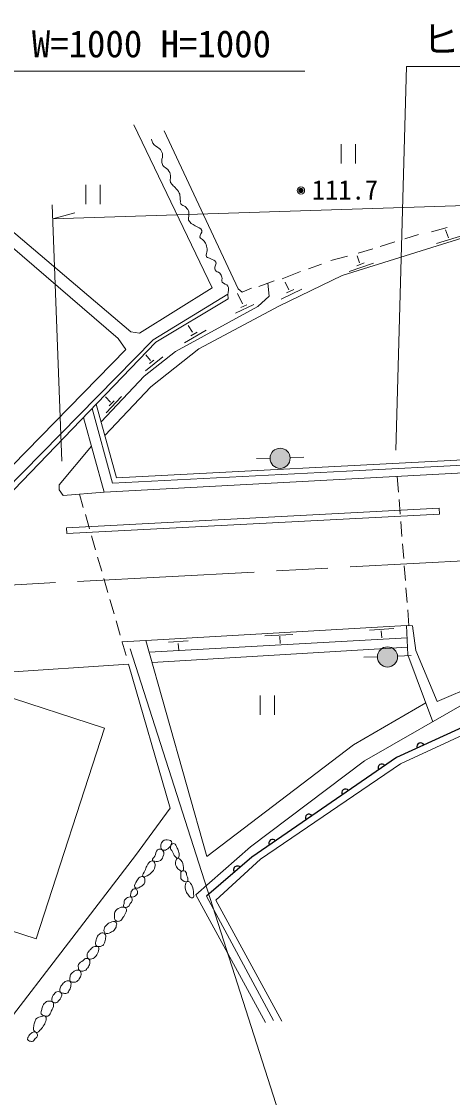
# Model space of a CAD drawing. Units: millimetres, scale not verified. Extents: x 40000 to 680000, y 20000 to 380000.
# Drawn here: x 382772 to 411989, y 260247 to 333140 of the extents above; entities that cross this region are included whole.
import ezdxf
from ezdxf.enums import TextEntityAlignment as Align

# ---------------------------------------------------------------- set-up
doc = ezdxf.new("R2010")
doc.units = ezdxf.units.MM
doc.header["$LTSCALE"] = 1000
doc.header["$PDMODE"] = 32
doc.header["$PDSIZE"] = 500
doc.linetypes.add('CHAIN', pattern=[18.5, 12, -1.5, 3.5, -1.5])
for name, color, linetype, lineweight in [('M-BGD', 7, 'Continuous', 13), ('M-BMK', 2, 'CHAIN', 13), ('M-STR-HTXT', 7, 'Continuous', 13)]:
    doc.layers.add(name, color=color, linetype=linetype, lineweight=lineweight)
doc.styles.add('ＭＳ ゴシック', font='')
doc.styles.get('ＭＳ ゴシック').set_extended_font_data('MS Gothic')

msp = doc.modelspace()

# ---------------------------------------------------------------- hatches: boundary and pattern name
at = {"layer": 'M-BGD'}
for points in [[(400984, 303571, 0.97359), (399618, 303565, 0.01338), (399618, 303529, 0.41421), (400322, 302867, 0.41421)], [(408265, 290114, 0.97359), (406899, 290108, 0.01338), (406900, 290072, 0.41421), (407603, 289411, 0.41421)]]:
    msp.add_hatch(color=256, dxfattribs=at).paths.add_polyline_path(points)

# ---------------------------------------------------------------- linework, layer by layer
for p, q in [((395700, 315092), (390392, 326148)), ((397449, 315036), (392434, 325730)), ((404435, 324822), (404435, 323522)), ((405410, 323522), (405410, 324822)), ((389321, 311657), (375014, 323960)), ((390194, 312109), (375721, 324368)), ((387130, 322071), (387130, 320771)), ((388105, 320771), (388105, 322071)), ((413414, 318716), (404500, 315935)), ((408754, 318416), (409675, 318705)), ((410558, 318889), (411627, 319179)), ((410913, 318090), (412748, 318670)), ((411711, 318480), (411520, 319033)), ((407089, 317908), (408071, 318214)), ((403745, 316939), (404867, 317246)), ((405693, 316794), (405523, 317273)), ((405599, 317443), (406589, 317732)), ((402237, 316378), (403105, 316702)), ((404983, 316208), (406625, 316775)), ((405503, 316594), (406005, 316781)), ((404500, 315935), (400259, 313888)), ((400440, 315712), (401694, 316212)), ((390764, 312030), (395700, 315092)), ((397736, 314797), (397449, 315036)), ((398373, 315071), (397736, 314797)), ((398863, 315195), (399906, 315572)), ((399557, 314522), (399463, 315412)), ((400374, 314331), (401785, 314997)), ((400900, 314971), (400655, 315488)), ((400742, 314752), (401224, 314980)), ((391694, 311577), (396769, 314680)), ((396788, 314358), (391871, 311413)), ((396769, 314680), (396788, 314358)), ((397746, 314014), (397419, 314709)), ((398788, 313832), (399557, 314522)), ((393206, 310775), (398788, 313832)), ((394784, 310972), (400259, 313888)), ((397284, 313377), (398512, 313979)), ((397635, 313763), (398044, 313955)), ((390194, 312109), (390764, 312030)), ((393819, 311379), (395283, 312229)), ((394363, 312097), (394074, 312553)), ((394249, 311852), (394687, 312097)), ((381640, 301337), (391694, 311577)), ((391871, 311413), (382260, 301408)), ((389842, 310916), (389321, 311657)), ((380341, 301214), (389842, 310916)), ((391096, 309118), (393206, 310775)), ((391512, 310180), (391205, 310566)), ((391530, 308389), (394784, 310972)), ((391170, 309479), (392354, 310425)), ((391442, 309978), (391740, 310198)), ((388165, 306017), (391096, 309118)), ((388422, 305085), (391530, 308389)), ((388816, 307358), (388471, 307703)), ((388501, 306640), (389541, 307726)), ((388942, 301872), (387561, 306927)), ((387835, 307211), (389209, 302235)), ((388717, 307113), (389044, 307446)), ((386982, 306323), (388386, 301249)), ((481478, 306183), (403891, 302094)), ((404806, 302676), (481294, 306674)), ((385336, 301749), (387524, 304362)), ((389209, 302235), (430212, 304360)), ((398705, 303536), (399618, 303565)), ((400997, 303607), (401910, 303636)), ((388942, 301872), (404806, 302676)), ((403891, 302094), (388386, 301249)), ((408247, 302324), (408330, 301253)), ((385336, 301416), (385336, 301749)), ((385599, 301039), (385336, 301416)), ((388386, 301249), (385599, 301039)), ((386961, 300220), (386700, 301122)), ((408369, 300755), (408447, 299758)), ((385825, 298846), (411090, 300161)), ((385846, 298446), (411111, 299762)), ((387378, 298779), (387100, 299739)), ((411111, 299762), (411090, 300161)), ((408486, 299259), (408564, 298262)), ((385846, 298446), (385825, 298846)), ((387795, 297338), (387517, 298298)), ((408603, 297764), (408681, 296767)), ((388211, 295897), (387934, 296857)), ((408720, 296268), (408798, 295271)), ((388628, 294456), (388350, 295416)), ((408837, 294773), (408915, 293776)), ((389045, 293015), (388767, 293975)), ((408954, 293277), (409038, 292207)), ((389462, 291574), (389184, 292534)), ((391208, 291213), (408880, 292217)), ((399269, 291516), (401174, 291609)), ((406355, 291909), (408003, 292008)), ((407149, 291850), (407202, 291389)), ((408880, 292217), (408958, 290239)), ((408880, 292217), (409275, 292191)), ((409503, 290534), (409275, 292191)), ((391208, 291213), (389569, 291122)), ((389861, 290191), (389600, 291094)), ((395338, 276584), (391208, 291213)), ((391432, 290420), (408913, 291381)), ((392727, 291102), (394059, 291181)), ((393393, 291014), (393433, 290530)), ((400274, 291504), (400303, 291007)), ((391632, 289711), (408938, 290758)), ((408278, 290151), (409191, 290180)), ((408958, 290239), (410647, 285705)), ((410953, 287063), (409503, 290534)), ((376514, 288694), (390032, 289606)), ((390032, 289606), (392856, 279839)), ((405986, 290079), (406899, 290108)), ((413780, 288299), (410953, 287063)), ((380427, 287863), (388405, 285271)), ((398954, 287470), (398954, 286170)), ((399929, 286170), (399929, 287470)), ((406018, 283052), (414153, 287716)), ((410174, 286975), (405272, 284129)), ((408467, 282848), (416882, 286743)), ((388405, 285271), (383765, 270987)), ((405272, 284129), (395338, 276584)), ((398302, 277227), (406018, 283052)), ((398984, 276389), (408467, 282848)), ((392856, 279839), (390494, 276645)), ((394591, 273968), (398302, 277227)), ((390494, 276645), (381425, 264813)), ((395941, 273615), (398984, 276389)), ((383765, 270987), (375787, 273579)), ((394591, 273968), (399312, 265336)), ((399851, 265468), (395306, 273887)), ((400424, 265417), (395941, 273615))]:
    msp.add_line(p, q, dxfattribs=at)
at = {"layer": 'M-BGD', "lineweight": 25}
msp.add_lwpolyline([(438208, 293567), (416605, 287128), (408189, 283275), (398382, 276517), (395306, 273887)], dxfattribs=at)
at = {"layer": 'M-BGD'}
for centre, radius in [((401716, 321696), 150), ((401716, 321696), 120), ((401716, 321696), 90), ((401716, 321696), 60), ((401716, 321696), 30), ((401716, 321696), 20), ((400301, 303550), 683), ((407582, 290093), 683)]:
    msp.add_circle(centre, radius, dxfattribs=at)
at = {"layer": 'M-BGD', "lineweight": 25}
for centre, start, end in [((409824, 284024), 24.60083, 204.60083), ((407200, 282593), 34.57164, 214.57164), ((404729, 280891), 34.57164, 214.57164), ((402259, 279188), 34.57164, 214.57164), ((399789, 277486), 34.57164, 214.57164), ((397400, 275678), 40.52054, 220.52054)]:
    msp.add_arc(centre, 250, start, end, dxfattribs=at)
at = {"layer": 'M-BGD'}
for points, knots in [([(391594, 325170), (391610, 325049), (391630, 324991), (391682, 324889), (391780, 324696), (391962, 324695), (392112, 324539), (392220, 324425), (392273, 324346), (392322, 324197), (392387, 324001), (392263, 323875), (392287, 323671), (392300, 323555), (392291, 323477), (392357, 323382), (392452, 323243), (392588, 323243), (392690, 323110), (392800, 322966), (392858, 322868), (392883, 322689), (392902, 322556), (392825, 322480), (392848, 322347), (392863, 322258), (392893, 322211), (392944, 322137), (393020, 322027), (393094, 321992), (393181, 321891), (393302, 321751), (393387, 321681), (393470, 321515), (393514, 321427), (393508, 321366), (393523, 321269), (393540, 321161), (393529, 321098), (393540, 320989), (393548, 320906), (393520, 320847), (393567, 320778), (393641, 320669), (393758, 320692), (393856, 320603), (393964, 320505), (394023, 320440), (394084, 320307), (394129, 320209), (394122, 320141), (394125, 320033), (394129, 319899), (394052, 319817), (394099, 319691), (394180, 319476), (394356, 319439), (394537, 319297), (394708, 319164), (394938, 319191), (394993, 318981), (395040, 318803), (394816, 318702), (394870, 318526), (394905, 318415), (395017, 318418), (395094, 318331), (395187, 318224), (395238, 318157), (395287, 318024), (395340, 317880), (395349, 317791), (395357, 317638), (395365, 317470), (395221, 317350), (395313, 317209), (395381, 317103), (395493, 317130), (395602, 317068), (395744, 316989), (395876, 316979), (395944, 316832), (395988, 316735), (395909, 316669), (395900, 316563), (395890, 316465), (395845, 316397), (395894, 316312), (395970, 316179), (396110, 316200), (396215, 316090), (396299, 316002), (396329, 315932), (396361, 315815), (396395, 315693), (396320, 315602), (396383, 315492), (396476, 315331), (396689, 315380), (396769, 315212), (396835, 315071), (396801, 314969), (396786, 314814), (396781, 314762), (396780, 314742), (396769, 314680)], [0, 0, 0, 0, 1, 1, 1, 2, 2, 2, 3, 3, 3, 4, 4, 4, 5, 5, 5, 6, 6, 6, 7, 7, 7, 8, 8, 8, 9, 9, 9, 10, 10, 10, 11, 11, 11, 12, 12, 12, 13, 13, 13, 14, 14, 14, 15, 15, 15, 16, 16, 16, 17, 17, 17, 18, 18, 18, 19, 19, 19, 20, 20, 20, 21, 21, 21, 22, 22, 22, 23, 23, 23, 24, 24, 24, 25, 25, 25, 26, 26, 26, 27, 27, 27, 28, 28, 28, 29, 29, 29, 30, 30, 30, 31, 31, 31, 32, 32, 32, 33, 33, 33, 34, 34, 34, 35, 35, 35, 35]), ([(392765, 277167), (392652, 277074), (392580, 276993), (392434, 276992), (392354, 276991), (392286, 277013), (392251, 277085), (392158, 277275), (392202, 277467), (392352, 277615), (392472, 277733), (392611, 277720), (392777, 277689), (392847, 277676), (392902, 277658), (392933, 277594), (392977, 277504), (392941, 277432), (392902, 277339), (392869, 277260), (392831, 277222), (392765, 277167)], [0, 0, 0, 0, 1, 1, 1, 2, 2, 2, 3, 3, 3, 4, 4, 4, 5, 5, 5, 6, 6, 6, 7, 7, 7, 7]), ([(392392, 276657), (392342, 276505), (392322, 276391), (392190, 276302), (392057, 276213), (391942, 276224), (391784, 276248), (391726, 276256), (391666, 276254), (391648, 276310), (391610, 276428), (391748, 276476), (391804, 276587), (391887, 276752), (391856, 276901), (391999, 277019), (392059, 277069), (392118, 277086), (392193, 277066), (392308, 277036), (392374, 276971), (392415, 276859), (392443, 276785), (392417, 276733), (392392, 276657)], [0, 0, 0, 0, 1, 1, 1, 2, 2, 2, 3, 3, 3, 4, 4, 4, 5, 5, 5, 6, 6, 6, 7, 7, 7, 8, 8, 8, 8]), ([(393100, 277452), (393250, 277441), (393258, 277275), (393330, 277144), (393390, 277035), (393420, 276969), (393443, 276848), (393465, 276734), (393481, 276662), (393447, 276552), (393433, 276506), (393424, 276460), (393377, 276450), (393294, 276434), (393252, 276506), (393194, 276567), (393093, 276671), (393073, 276758), (393007, 276887), (392943, 277010), (392838, 277074), (392863, 277210), (392886, 277340), (392968, 277461), (393100, 277452)], [0, 0, 0, 0, 1, 1, 1, 2, 2, 2, 3, 3, 3, 4, 4, 4, 5, 5, 5, 6, 6, 6, 7, 7, 7, 8, 8, 8, 8]), ([(391675, 275576), (391552, 275429), (391464, 275352), (391290, 275272), (391188, 275226), (391083, 275133), (391009, 275217), (390902, 275339), (391085, 275459), (391142, 275611), (391188, 275736), (391196, 275816), (391270, 275926), (391377, 276085), (391430, 276259), (391621, 276269), (391714, 276274), (391770, 276207), (391808, 276121), (391863, 275995), (391819, 275902), (391781, 275771), (391756, 275688), (391731, 275642), (391675, 275576)], [0, 0, 0, 0, 1, 1, 1, 2, 2, 2, 3, 3, 3, 4, 4, 4, 5, 5, 5, 6, 6, 6, 7, 7, 7, 8, 8, 8, 8]), ([(393685, 275593), (393593, 275547), (393518, 275623), (393436, 275687), (393333, 275767), (393287, 275837), (393245, 275960), (393205, 276078), (393189, 276161), (393230, 276279), (393258, 276363), (393289, 276438), (393377, 276450), (393469, 276463), (393519, 276392), (393576, 276318), (393702, 276158), (393745, 276031), (393752, 275827), (393755, 275732), (393770, 275636), (393685, 275593)], [0, 0, 0, 0, 1, 1, 1, 2, 2, 2, 3, 3, 3, 4, 4, 4, 5, 5, 5, 6, 6, 6, 7, 7, 7, 7]), ([(394016, 274881), (393873, 274797), (393721, 274896), (393618, 275025), (393551, 275109), (393582, 275190), (393583, 275297), (393584, 275401), (393546, 275489), (393622, 275558), (393692, 275622), (393784, 275621), (393864, 275570), (393969, 275503), (393945, 275393), (393984, 275274), (394013, 275188), (394039, 275139), (394043, 275048), (394046, 274982), (394073, 274914), (394016, 274881)], [0, 0, 0, 0, 1, 1, 1, 2, 2, 2, 3, 3, 3, 4, 4, 4, 5, 5, 5, 6, 6, 6, 7, 7, 7, 7]), ([(390845, 274523), (390748, 274471), (390689, 274421), (390580, 274430), (390525, 274434), (390476, 274445), (390455, 274496), (390389, 274657), (390509, 274767), (390591, 274920), (390650, 275030), (390679, 275112), (390790, 275170), (390882, 275217), (390971, 275246), (391055, 275185), (391155, 275113), (391146, 275004), (391137, 274881), (391130, 274795), (391101, 274747), (391047, 274679), (390985, 274600), (390932, 274571), (390845, 274523)], [0, 0, 0, 0, 1, 1, 1, 2, 2, 2, 3, 3, 3, 4, 4, 4, 5, 5, 5, 6, 6, 6, 7, 7, 7, 8, 8, 8, 8]), ([(394432, 273826), (394393, 273774), (394336, 273760), (394273, 273775), (394179, 273798), (394158, 273874), (394097, 273948), (394020, 274042), (393965, 274092), (393926, 274208), (393864, 274391), (393844, 274516), (393895, 274702), (393917, 274784), (393932, 274868), (394016, 274881), (394149, 274902), (394212, 274779), (394288, 274667), (394396, 274509), (394390, 274384), (394425, 274196), (394438, 274121), (394439, 274077), (394440, 274001), (394441, 273933), (394474, 273880), (394432, 273826)], [0, 0, 0, 0, 1, 1, 1, 2, 2, 2, 3, 3, 3, 4, 4, 4, 5, 5, 5, 6, 6, 6, 7, 7, 7, 8, 8, 8, 9, 9, 9, 9]), ([(390595, 274005), (390539, 273908), (390468, 273873), (390362, 273837), (390302, 273818), (390249, 273793), (390202, 273834), (390145, 273883), (390172, 273950), (390178, 274024), (390187, 274118), (390190, 274181), (390249, 274254), (390314, 274337), (390377, 274401), (390482, 274391), (390555, 274383), (390596, 274334), (390623, 274266), (390660, 274170), (390647, 274094), (390595, 274005)], [0, 0, 0, 0, 1, 1, 1, 2, 2, 2, 3, 3, 3, 4, 4, 4, 5, 5, 5, 6, 6, 6, 7, 7, 7, 7]), ([(390146, 273396), (390092, 273312), (390097, 273229), (390011, 273178), (389913, 273119), (389801, 273080), (389720, 273160), (389653, 273225), (389722, 273306), (389731, 273399), (389738, 273483), (389716, 273541), (389759, 273614), (389830, 273734), (389911, 273794), (390047, 273825), (390116, 273840), (390174, 273840), (390224, 273791), (390283, 273733), (390283, 273665), (390268, 273583), (390252, 273497), (390193, 273470), (390146, 273396)], [0, 0, 0, 0, 1, 1, 1, 2, 2, 2, 3, 3, 3, 4, 4, 4, 5, 5, 5, 6, 6, 6, 7, 7, 7, 8, 8, 8, 8]), ([(389498, 272245), (389433, 272199), (389384, 272174), (389304, 272179), (389227, 272184), (389175, 272205), (389128, 272265), (389072, 272337), (389088, 272403), (389081, 272495), (389073, 272616), (389047, 272697), (389101, 272806), (389180, 272967), (389282, 273038), (389448, 273106), (389556, 273151), (389638, 273167), (389748, 273126), (389818, 273099), (389865, 273062), (389884, 272990), (389918, 272856), (389843, 272776), (389787, 272651), (389752, 272572), (389719, 272534), (389670, 272464), (389607, 272375), (389587, 272308), (389498, 272245)], [0, 0, 0, 0, 1, 1, 1, 2, 2, 2, 3, 3, 3, 4, 4, 4, 5, 5, 5, 6, 6, 6, 7, 7, 7, 8, 8, 8, 9, 9, 9, 10, 10, 10, 10]), ([(388800, 271432), (388734, 271400), (388699, 271368), (388626, 271362), (388541, 271355), (388467, 271343), (388411, 271409), (388324, 271511), (388351, 271624), (388393, 271751), (388425, 271849), (388482, 271886), (388559, 271954), (388642, 272028), (388693, 272076), (388800, 272107), (388944, 272150), (389075, 272212), (389185, 272110), (389255, 272045), (389220, 271959), (389200, 271866), (389175, 271741), (389140, 271667), (389052, 271575), (388974, 271493), (388902, 271481), (388800, 271432)], [0, 0, 0, 0, 1, 1, 1, 2, 2, 2, 3, 3, 3, 4, 4, 4, 5, 5, 5, 6, 6, 6, 7, 7, 7, 8, 8, 8, 9, 9, 9, 9]), ([(388054, 270468), (387989, 270461), (387943, 270457), (387888, 270493), (387827, 270531), (387802, 270576), (387786, 270646), (387769, 270724), (387801, 270770), (387818, 270848), (387835, 270929), (387838, 270978), (387872, 271054), (387917, 271154), (387943, 271219), (388028, 271290), (388111, 271360), (388175, 271415), (388282, 271402), (388371, 271390), (388423, 271341), (388462, 271261), (388511, 271159), (388479, 271083), (388462, 270970), (388441, 270837), (388425, 270758), (388358, 270641), (388334, 270600), (388316, 270579), (388277, 270552), (388200, 270500), (388147, 270478), (388054, 270468)], [0, 0, 0, 0, 1, 1, 1, 2, 2, 2, 3, 3, 3, 4, 4, 4, 5, 5, 5, 6, 6, 6, 7, 7, 7, 8, 8, 8, 9, 9, 9, 10, 10, 10, 11, 11, 11, 11]), ([(387623, 269667), (387566, 269635), (387525, 269630), (387460, 269628), (387391, 269626), (387337, 269612), (387286, 269659), (387208, 269730), (387207, 269814), (387216, 269919), (387223, 270006), (387260, 270050), (387309, 270124), (387363, 270204), (387408, 270239), (387478, 270306), (387546, 270370), (387576, 270421), (387661, 270459), (387725, 270488), (387768, 270490), (387838, 270485), (387896, 270481), (387941, 270487), (387981, 270444), (388022, 270399), (388016, 270352), (388012, 270291), (388001, 270138), (387961, 270051), (387879, 269922), (387804, 269803), (387747, 269735), (387623, 269667)], [0, 0, 0, 0, 1, 1, 1, 2, 2, 2, 3, 3, 3, 4, 4, 4, 5, 5, 5, 6, 6, 6, 7, 7, 7, 8, 8, 8, 9, 9, 9, 10, 10, 10, 11, 11, 11, 11]), ([(387122, 268877), (387033, 268822), (386967, 268808), (386861, 268811), (386786, 268813), (386731, 268816), (386678, 268869), (386629, 268920), (386634, 268973), (386626, 269043), (386618, 269126), (386606, 269181), (386643, 269255), (386716, 269398), (386833, 269419), (386955, 269524), (387014, 269574), (387032, 269631), (387107, 269652), (387195, 269678), (387277, 269688), (387341, 269621), (387444, 269513), (387407, 269385), (387372, 269239), (387343, 269121), (387281, 269072), (387208, 268975), (387178, 268934), (387166, 268904), (387122, 268877)], [0, 0, 0, 0, 1, 1, 1, 2, 2, 2, 3, 3, 3, 4, 4, 4, 5, 5, 5, 6, 6, 6, 7, 7, 7, 8, 8, 8, 9, 9, 9, 10, 10, 10, 10]), ([(386327, 268060), (386225, 268058), (386141, 268043), (386074, 268118), (386029, 268169), (386052, 268223), (386054, 268290), (386057, 268396), (386052, 268464), (386101, 268559), (386150, 268655), (386208, 268693), (386296, 268757), (386367, 268810), (386410, 268850), (386498, 268863), (386593, 268876), (386669, 268881), (386740, 268816), (386815, 268746), (386815, 268665), (386810, 268563), (386806, 268478), (386774, 268433), (386732, 268360), (386670, 268253), (386637, 268182), (386533, 268115), (386463, 268069), (386410, 268061), (386327, 268060)], [0, 0, 0, 0, 1, 1, 1, 2, 2, 2, 3, 3, 3, 4, 4, 4, 5, 5, 5, 6, 6, 6, 7, 7, 7, 8, 8, 8, 9, 9, 9, 10, 10, 10, 10]), ([(385389, 267405), (385347, 267463), (385361, 267517), (385373, 267588), (385391, 267694), (385425, 267752), (385486, 267841), (385566, 267957), (385616, 268030), (385740, 268096), (385825, 268141), (385888, 268163), (385982, 268143), (386046, 268129), (386087, 268103), (386118, 268045), (386153, 267981), (386136, 267931), (386126, 267858), (386109, 267727), (386087, 267652), (386025, 267535), (385970, 267433), (385942, 267355), (385838, 267305), (385762, 267269), (385706, 267289), (385624, 267305), (385526, 267325), (385447, 267324), (385389, 267405)], [0, 0, 0, 0, 1, 1, 1, 2, 2, 2, 3, 3, 3, 4, 4, 4, 5, 5, 5, 6, 6, 6, 7, 7, 7, 8, 8, 8, 9, 9, 9, 10, 10, 10, 10]), ([(384347, 265780), (384240, 265815), (384145, 265823), (384097, 265924), (384062, 266000), (384117, 266053), (384133, 266135), (384151, 266231), (384150, 266289), (384187, 266380), (384237, 266503), (384267, 266580), (384366, 266668), (384442, 266735), (384500, 266768), (384600, 266777), (384719, 266789), (384811, 266786), (384896, 266703), (384948, 266653), (384949, 266597), (384947, 266524), (384941, 266343), (384868, 266252), (384791, 266088), (384732, 265963), (384725, 265862), (384612, 265784), (384574, 265758), (384541, 265766), (384495, 265765), (384437, 265763), (384402, 265762), (384347, 265780)], [0, 0, 0, 0, 1, 1, 1, 2, 2, 2, 3, 3, 3, 4, 4, 4, 5, 5, 5, 6, 6, 6, 7, 7, 7, 8, 8, 8, 9, 9, 9, 10, 10, 10, 11, 11, 11, 11]), ([(385011, 266668), (384951, 266678), (384909, 266691), (384871, 266738), (384827, 266794), (384822, 266844), (384828, 266914), (384841, 267060), (384882, 267147), (384980, 267257), (385066, 267353), (385135, 267425), (385264, 267424), (385364, 267423), (385436, 267380), (385482, 267292), (385525, 267211), (385499, 267145), (385471, 267058), (385443, 266973), (385402, 266936), (385346, 266867), (385285, 266792), (385257, 266735), (385171, 266692), (385114, 266663), (385073, 266658), (385011, 266668)], [0, 0, 0, 0, 1, 1, 1, 2, 2, 2, 3, 3, 3, 4, 4, 4, 5, 5, 5, 6, 6, 6, 7, 7, 7, 8, 8, 8, 9, 9, 9, 9]), ([(384002, 264778), (383939, 264719), (383904, 264655), (383818, 264656), (383722, 264657), (383662, 264711), (383616, 264794), (383563, 264890), (383594, 264965), (383604, 265075), (383615, 265196), (383633, 265264), (383674, 265378), (383705, 265465), (383712, 265526), (383779, 265589), (383893, 265695), (383995, 265712), (384148, 265741), (384244, 265759), (384328, 265803), (384399, 265735), (384489, 265647), (384444, 265536), (384416, 265414), (384385, 265272), (384320, 265208), (384241, 265086), (384158, 264958), (384114, 264882), (384002, 264778)], [0, 0, 0, 0, 1, 1, 1, 2, 2, 2, 3, 3, 3, 4, 4, 4, 5, 5, 5, 6, 6, 6, 7, 7, 7, 8, 8, 8, 9, 9, 9, 10, 10, 10, 10]), ([(383556, 264064), (383474, 264026), (383410, 264042), (383325, 264072), (383262, 264093), (383209, 264110), (383187, 264173), (383165, 264238), (383202, 264282), (383234, 264344), (383295, 264463), (383341, 264531), (383450, 264609), (383523, 264662), (383576, 264703), (383666, 264691), (383751, 264680), (383803, 264638), (383844, 264562), (383872, 264512), (383871, 264469), (383852, 264414), (383813, 264300), (383727, 264273), (383650, 264181), (383612, 264136), (383609, 264088), (383556, 264064)], [0, 0, 0, 0, 1, 1, 1, 2, 2, 2, 3, 3, 3, 4, 4, 4, 5, 5, 5, 6, 6, 6, 7, 7, 7, 8, 8, 8, 9, 9, 9, 9])]:
    msp.add_open_spline(points, degree=3, knots=knots, dxfattribs=at)
msp.add_point((401716, 321696), dxfattribs=at)
at = {"layer": 'M-BMK'}
msp.add_line((368093, 294223), (468052, 299537), dxfattribs=at)
at = {"layer": 'M-STR-HTXT'}
for p, q in [((367433, 329783), (401989, 329783)), ((408881, 330098), (408152, 304099)), ((408881, 330098), (443437, 330098)), ((384890, 319767), (454578, 322014)), ((384854, 320715), (385509, 303346)), ((384890, 319767), (386377, 320190)), ((401016, 256718), (390139, 290640))]:
    msp.add_line(p, q, dxfattribs=at)

# ---------------------------------------------------------------- texts
at = {"layer": 'M-BGD', "style": 'ＭＳ ゴシック'}
msp.add_text('111.7', height=1320, dxfattribs=at).set_placement((402454, 320679), align=Align.BOTTOM_LEFT)
at = {"layer": 'M-STR-HTXT', "style": 'ＭＳ ゴシック'}
for s, p in [('ヒューム管\u3000L=14.2\u3000φ=300', (409952, 330477)), ('BOX\u3000L=15.2 W=1000 H=1000', (368504, 330162))]:
    msp.add_text(s, height=1833, dxfattribs=at).set_placement(p, align=Align.BOTTOM_LEFT)

doc.saveas('drawing.dxf')
